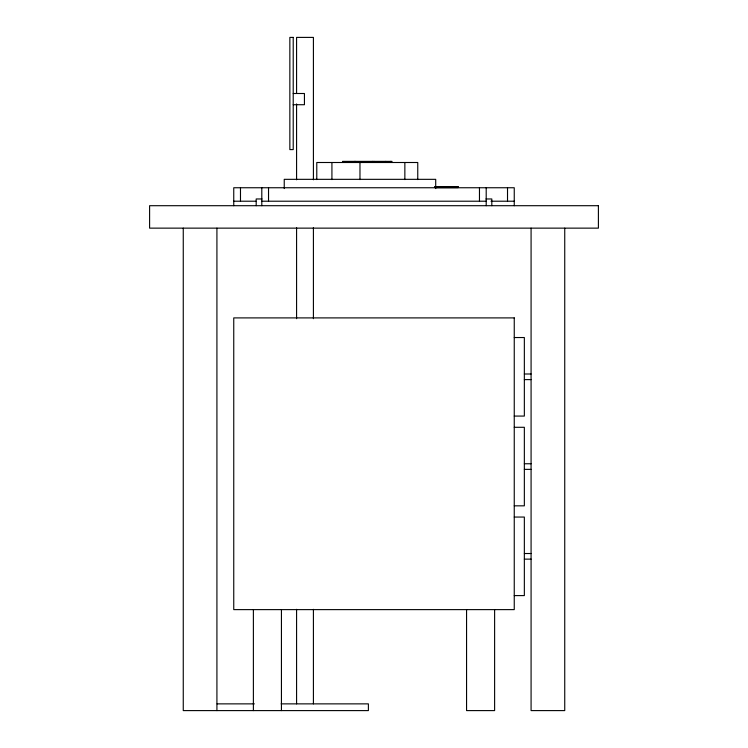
<?xml version="1.0" encoding="UTF-8"?>
<svg xmlns="http://www.w3.org/2000/svg" width="748" height="748" viewBox="0 0 748 748"><rect width="100%" height="100%" fill="white"/><g stroke="black" fill="none" stroke-linecap="round" stroke-linejoin="round"><path stroke-width="1.12" d="M293.216 93.5L304.436 93.5L304.436 104.72L293.216 104.72M434.831 186.626L458.15 186.626L458.15 187.608L434.831 187.608M434.831 186.878L458.15 186.878M262.024 198.968L256.19 198.968L256.19 205.7M485.976 198.968L491.81 198.968L491.81 205.7M233.75 201.212L255.863 201.212M261.8 201.212L486.2 201.212M490.969 201.212L514.25 201.212M514.25 337.535L524.348 337.535L524.348 416.075L514.25 416.075M524.348 374L531.08 374M524.348 379.61L531.08 379.61M514.25 427.295L524.348 427.295L524.348 505.835L514.25 505.835M524.348 463.76L531.08 463.76M524.348 469.37L531.08 469.37M514.25 517.055L524.348 517.055L524.348 595.595L514.25 595.595M524.348 553.52L531.08 553.52M524.348 559.13L531.08 559.13M217.126 703.868L254.357 703.868M281.126 703.868L368.39 703.868L368.39 710.6L183.26 710.6L183.26 228.14M564.74 228.14L564.74 710.6L531.08 710.6L531.08 228.14M514.25 205.7L514.25 187.748L233.75 187.748L233.75 205.7M507.518 187.748L507.518 201.212M494.615 609.62L494.615 710.6L466.565 710.6L466.565 609.62M486.2 187.748L486.2 205.7M479.468 187.748L479.468 201.212M435.71 188.571L435.71 179.333L284.24 179.333L284.24 188.571M417.758 179.595L417.758 162.503L316.778 162.503L316.778 179.595M404.855 162.503L404.855 179.595M391.952 162.503L391.952 161.381L342.584 161.381L342.584 162.503M390.83 161.381L390.83 162.503M385.781 161.381L385.781 162.503M374 161.381L374 162.503M372.317 161.381L372.317 162.503M359.975 162.503L359.975 179.595M355.487 161.381L355.487 162.503M354.365 161.381L354.365 162.503M331.925 162.503L331.925 179.595M313.412 179.801L313.412 37.4L296.582 37.4L296.582 93.425M313.412 227.654L313.412 318.695M313.412 609.321L313.412 703.868M296.582 103.935L296.582 179.801M296.582 227.654L296.582 318.695M296.582 609.321L296.582 703.868M281.435 609.62L281.435 710.6M268.532 187.748L268.532 201.212M261.8 187.748L261.8 205.7M253.385 609.62L253.385 710.6M240.482 187.748L240.482 201.212M216.92 228.14L216.92 710.6M293.216 37.4L289.85 37.4L289.85 149.6L293.216 149.6L293.216 37.4M598.4 205.7L149.6 205.7L149.6 228.14L598.4 228.14L598.4 205.7M514.25 317.9L233.75 317.9L233.75 609.62L514.25 609.62L514.25 317.9"/></g></svg>
